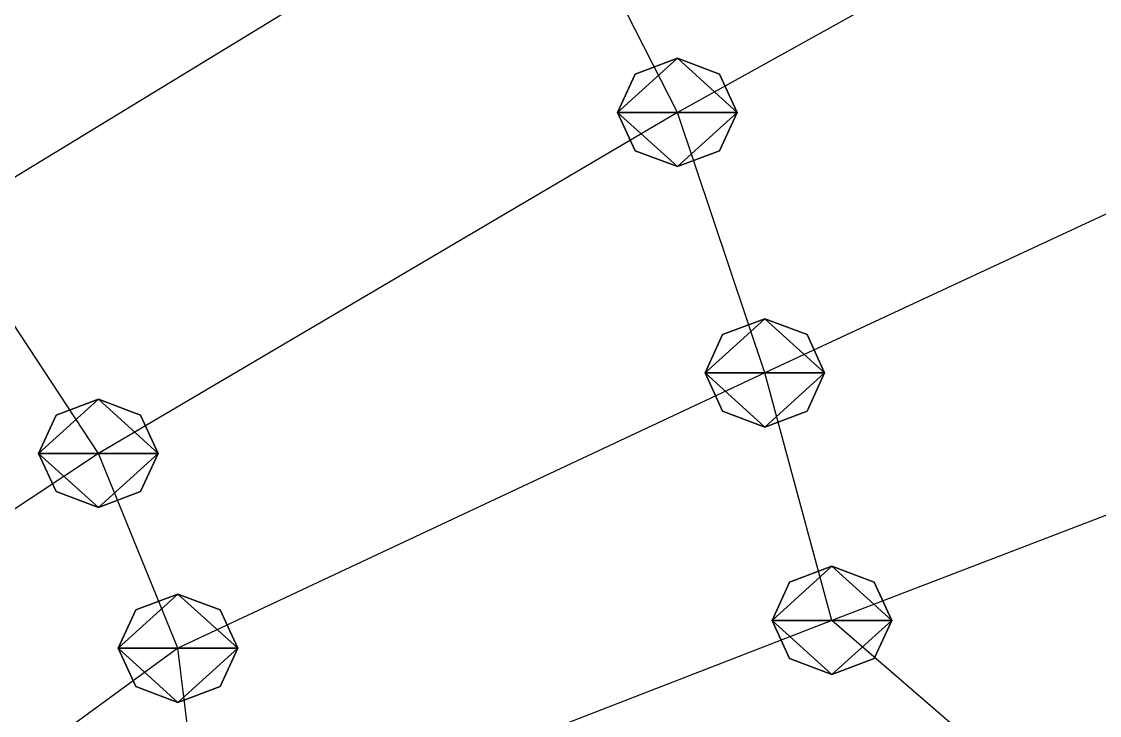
# Model space of a CAD drawing. Header units: metres. Extents: x -74 to 76, y -49 to 49.
# Drawn here: x -18.86 to -0.83, y -4.54 to 7.06 of the extents above; entities that cross this region are included whole.
import ezdxf

# ---------------------------------------------------------------- set-up
doc = ezdxf.new("R2010")
doc.units = ezdxf.units.M

msp = doc.modelspace()

# ---------------------------------------------------------------- linework, layer by layer
for p, q in [((1.4387894, 10.7172165, -194.40314), (-7.891941, 5.544506, -198.33626)), ((-10.090878, 9.875992, -197.92513), (-20.14716, 3.7470703, -203.19261)), ((-7.891941, 5.544506, -198.33626), (-10.090878, 9.875992, -197.92513)), ((-7.891941, 6.4502416, -198.7601), (-8.599048, 6.184958, -198.63596)), ((-7.891941, 6.4502416, -198.7601), (-8.599048, 6.184958, -198.63596)), ((-7.891941, 6.4502416, -198.7601), (-8.599048, 6.184958, -198.63596)), ((-7.891941, 6.4502416, -198.7601), (-8.599048, 6.184958, -198.63596)), ((-7.1848345, 6.184958, -198.63596), (-7.891941, 6.4502416, -198.7601)), ((-7.1848345, 6.184958, -198.63596), (-7.891941, 6.4502416, -198.7601)), ((-7.1848345, 6.184958, -198.63596), (-7.891941, 6.4502416, -198.7601)), ((-7.1848345, 6.184958, -198.63596), (-7.891941, 6.4502416, -198.7601)), ((-8.599048, 6.184958, -198.63596), (-8.891941, 5.544506, -198.33626)), ((-8.599048, 6.184958, -198.63596), (-8.891941, 5.544506, -198.33626)), ((-8.599048, 6.184958, -198.63596), (-8.891941, 5.544506, -198.33626)), ((-8.599048, 6.184958, -198.63596), (-8.891941, 5.544506, -198.33626)), ((-6.891941, 5.544506, -198.33626), (-7.1848345, 6.184958, -198.63596)), ((-6.891941, 5.544506, -198.33626), (-7.1848345, 6.184958, -198.63596)), ((-6.891941, 5.544506, -198.33626), (-7.1848345, 6.184958, -198.63596)), ((-6.891941, 5.544506, -198.33626), (-7.1848345, 6.184958, -198.63596)), ((3.5812988, 5.847973, -193.16441), (-6.42836, 1.1908073, -196.94708)), ((-7.891941, 5.544506, -198.33626), (-17.577444, -0.1554985, -204.3168)), ((-8.891941, 5.544506, -198.33626), (-8.599048, 4.904054, -198.03656)), ((-8.891941, 5.544506, -198.33626), (-8.599048, 4.904054, -198.03656)), ((-8.891941, 5.544506, -198.33626), (-8.599048, 4.904054, -198.03656)), ((-8.891941, 5.544506, -198.33626), (-8.599048, 4.904054, -198.03656)), ((-6.42836, 1.1908073, -196.94708), (-7.891941, 5.544506, -198.33626)), ((-7.1848345, 4.904054, -198.03656), (-6.891941, 5.544506, -198.33626)), ((-7.1848345, 4.904054, -198.03656), (-6.891941, 5.544506, -198.33626)), ((-7.1848345, 4.904054, -198.03656), (-6.891941, 5.544506, -198.33626)), ((-7.1848345, 4.904054, -198.03656), (-6.891941, 5.544506, -198.33626)), ((-8.599048, 4.904054, -198.03656), (-7.891941, 4.6387706, -197.91241)), ((-8.599048, 4.904054, -198.03656), (-7.891941, 4.6387706, -197.91241)), ((-8.599048, 4.904054, -198.03656), (-7.891941, 4.6387706, -197.91241)), ((-8.599048, 4.904054, -198.03656), (-7.891941, 4.6387706, -197.91241)), ((-7.891941, 4.6387706, -197.91241), (-7.1848345, 4.904054, -198.03656)), ((-7.891941, 4.6387706, -197.91241), (-7.1848345, 4.904054, -198.03656)), ((-7.891941, 4.6387706, -197.91241), (-7.1848345, 4.904054, -198.03656)), ((-7.891941, 4.6387706, -197.91241), (-7.1848345, 4.904054, -198.03656)), ((-17.577444, -0.1554985, -204.3168), (-20.14716, 3.7470703, -203.19261)), ((-6.42836, 2.0965428, -197.37093), (-7.1354666, 1.831259, -197.24678)), ((-6.42836, 2.0965428, -197.37093), (-7.1354666, 1.831259, -197.24678)), ((-6.42836, 2.0965428, -197.37093), (-7.1354666, 1.831259, -197.24678)), ((-6.42836, 2.0965428, -197.37093), (-7.1354666, 1.831259, -197.24678)), ((-5.7212534, 1.831259, -197.24678), (-6.42836, 2.0965428, -197.37093)), ((-5.7212534, 1.831259, -197.24678), (-6.42836, 2.0965428, -197.37093)), ((-5.7212534, 1.831259, -197.24678), (-6.42836, 2.0965428, -197.37093)), ((-5.7212534, 1.831259, -197.24678), (-6.42836, 2.0965428, -197.37093)), ((-7.1354666, 1.831259, -197.24678), (-7.42836, 1.1908073, -196.94708)), ((-7.1354666, 1.831259, -197.24678), (-7.42836, 1.1908073, -196.94708)), ((-7.1354666, 1.831259, -197.24678), (-7.42836, 1.1908073, -196.94708)), ((-7.1354666, 1.831259, -197.24678), (-7.42836, 1.1908073, -196.94708)), ((-5.42836, 1.1908073, -196.94708), (-5.7212534, 1.831259, -197.24678)), ((-5.42836, 1.1908073, -196.94708), (-5.7212534, 1.831259, -197.24678)), ((-5.42836, 1.1908073, -196.94708), (-5.7212534, 1.831259, -197.24678)), ((-5.42836, 1.1908073, -196.94708), (-5.7212534, 1.831259, -197.24678)), ((-6.42836, 1.1908073, -196.94708), (-16.246338, -3.4130707, -203.4925)), ((-7.42836, 1.1908073, -196.94708), (-7.1354666, 0.55035555, -196.64738)), ((-7.42836, 1.1908073, -196.94708), (-7.1354666, 0.55035555, -196.64738)), ((-7.42836, 1.1908073, -196.94708), (-7.1354666, 0.55035555, -196.64738)), ((-7.42836, 1.1908073, -196.94708), (-7.1354666, 0.55035555, -196.64738)), ((-5.3070526, -2.9477348, -197.80241), (-6.42836, 1.1908073, -196.94708)), ((-5.7212534, 0.5503556, -196.64738), (-5.42836, 1.1908073, -196.94708)), ((-5.7212534, 0.5503556, -196.64738), (-5.42836, 1.1908073, -196.94708)), ((-5.7212534, 0.5503556, -196.64738), (-5.42836, 1.1908073, -196.94708)), ((-5.7212534, 0.5503556, -196.64738), (-5.42836, 1.1908073, -196.94708)), ((5.45776, 1.1802063, -194.03741), (-5.3070526, -2.9477348, -197.80241)), ((-17.577444, 0.750237, -204.74065), (-18.284552, 0.48495322, -204.6165)), ((-17.577444, 0.750237, -204.74065), (-18.284552, 0.48495322, -204.6165)), ((-17.577444, 0.750237, -204.74065), (-18.284552, 0.48495322, -204.6165)), ((-17.577444, 0.750237, -204.74065), (-18.284552, 0.48495322, -204.6165)), ((-16.870337, 0.48495322, -204.6165), (-17.577444, 0.750237, -204.74065)), ((-16.870337, 0.48495322, -204.6165), (-17.577444, 0.750237, -204.74065)), ((-16.870337, 0.48495322, -204.6165), (-17.577444, 0.750237, -204.74065)), ((-16.870337, 0.48495322, -204.6165), (-17.577444, 0.750237, -204.74065)), ((-7.1354666, 0.55035555, -196.64738), (-6.42836, 0.2850718, -196.52324)), ((-7.1354666, 0.55035555, -196.64738), (-6.42836, 0.2850718, -196.52324)), ((-7.1354666, 0.55035555, -196.64738), (-6.42836, 0.2850718, -196.52324)), ((-7.1354666, 0.55035555, -196.64738), (-6.42836, 0.2850718, -196.52324)), ((-6.42836, 0.2850718, -196.52324), (-5.7212534, 0.5503556, -196.64738)), ((-6.42836, 0.2850718, -196.52324), (-5.7212534, 0.5503556, -196.64738)), ((-6.42836, 0.2850718, -196.52324), (-5.7212534, 0.5503556, -196.64738)), ((-6.42836, 0.2850718, -196.52324), (-5.7212534, 0.5503556, -196.64738)), ((-18.284552, 0.48495322, -204.6165), (-18.577444, -0.1554985, -204.3168)), ((-18.284552, 0.48495322, -204.6165), (-18.577444, -0.1554985, -204.3168)), ((-18.284552, 0.48495322, -204.6165), (-18.577444, -0.1554985, -204.3168)), ((-18.284552, 0.48495322, -204.6165), (-18.577444, -0.1554985, -204.3168)), ((-16.577444, -0.1554985, -204.3168), (-16.870337, 0.48495322, -204.6165)), ((-16.577444, -0.1554985, -204.3168), (-16.870337, 0.48495322, -204.6165)), ((-16.577444, -0.1554985, -204.3168), (-16.870337, 0.48495322, -204.6165)), ((-16.577444, -0.1554985, -204.3168), (-16.870337, 0.48495322, -204.6165)), ((-17.577444, -0.1554985, -204.3168), (-28.858912, -7.640682, -209.00302)), ((-18.577444, -0.1554985, -204.3168), (-18.284552, -0.7959503, -204.0171)), ((-18.577444, -0.1554985, -204.3168), (-18.284552, -0.7959503, -204.0171)), ((-18.577444, -0.1554985, -204.3168), (-18.284552, -0.7959503, -204.0171)), ((-18.577444, -0.1554985, -204.3168), (-18.284552, -0.7959503, -204.0171)), ((-16.246338, -3.4130707, -203.4925), (-17.577444, -0.1554985, -204.3168)), ((-16.870337, -0.79595023, -204.0171), (-16.577444, -0.1554985, -204.3168)), ((-16.870337, -0.79595023, -204.0171), (-16.577444, -0.1554985, -204.3168)), ((-16.870337, -0.79595023, -204.0171), (-16.577444, -0.1554985, -204.3168)), ((-16.870337, -0.79595023, -204.0171), (-16.577444, -0.1554985, -204.3168)), ((-18.284552, -0.7959503, -204.0171), (-17.577444, -1.061234, -203.89296)), ((-18.284552, -0.7959503, -204.0171), (-17.577444, -1.061234, -203.89296)), ((-18.284552, -0.7959503, -204.0171), (-17.577444, -1.061234, -203.89296)), ((-18.284552, -0.7959503, -204.0171), (-17.577444, -1.061234, -203.89296)), ((-17.577444, -1.061234, -203.89296), (-16.870337, -0.79595023, -204.0171)), ((-17.577444, -1.061234, -203.89296), (-16.870337, -0.79595023, -204.0171)), ((-17.577444, -1.061234, -203.89296), (-16.870337, -0.79595023, -204.0171)), ((-17.577444, -1.061234, -203.89296), (-16.870337, -0.79595023, -204.0171)), ((-5.3070526, -2.0419993, -198.22626), (-6.014159, -2.3072832, -198.10211)), ((-5.3070526, -2.0419993, -198.22626), (-6.014159, -2.3072832, -198.10211)), ((-5.3070526, -2.0419993, -198.22626), (-6.014159, -2.3072832, -198.10211)), ((-5.3070526, -2.0419993, -198.22626), (-6.014159, -2.3072832, -198.10211)), ((-4.599946, -2.3072832, -198.10211), (-5.3070526, -2.0419993, -198.22626)), ((-4.599946, -2.3072832, -198.10211), (-5.3070526, -2.0419993, -198.22626)), ((-4.599946, -2.3072832, -198.10211), (-5.3070526, -2.0419993, -198.22626)), ((-4.599946, -2.3072832, -198.10211), (-5.3070526, -2.0419993, -198.22626)), ((-6.014159, -2.3072832, -198.10211), (-6.3070526, -2.9477348, -197.80241)), ((-6.014159, -2.3072832, -198.10211), (-6.3070526, -2.9477348, -197.80241)), ((-6.014159, -2.3072832, -198.10211), (-6.3070526, -2.9477348, -197.80241)), ((-6.014159, -2.3072832, -198.10211), (-6.3070526, -2.9477348, -197.80241)), ((-4.3070526, -2.9477348, -197.80241), (-4.599946, -2.3072832, -198.10211)), ((-4.3070526, -2.9477348, -197.80241), (-4.599946, -2.3072832, -198.10211)), ((-4.3070526, -2.9477348, -197.80241), (-4.599946, -2.3072832, -198.10211)), ((-4.3070526, -2.9477348, -197.80241), (-4.599946, -2.3072832, -198.10211)), ((-16.246338, -2.5073352, -203.91634), (-16.953445, -2.772619, -203.79219)), ((-16.246338, -2.5073352, -203.91634), (-16.953445, -2.772619, -203.79219)), ((-16.246338, -2.5073352, -203.91634), (-16.953445, -2.772619, -203.79219)), ((-16.246338, -2.5073352, -203.91634), (-16.953445, -2.772619, -203.79219)), ((-15.539231, -2.772619, -203.79219), (-16.246338, -2.5073352, -203.91634)), ((-15.539231, -2.772619, -203.79219), (-16.246338, -2.5073352, -203.91634)), ((-15.539231, -2.772619, -203.79219), (-16.246338, -2.5073352, -203.91634)), ((-15.539231, -2.772619, -203.79219), (-16.246338, -2.5073352, -203.91634)), ((-16.953445, -2.772619, -203.79219), (-17.246338, -3.4130707, -203.4925)), ((-16.953445, -2.772619, -203.79219), (-17.246338, -3.4130707, -203.4925)), ((-16.953445, -2.772619, -203.79219), (-17.246338, -3.4130707, -203.4925)), ((-16.953445, -2.772619, -203.79219), (-17.246338, -3.4130707, -203.4925)), ((-15.246338, -3.4130707, -203.4925), (-15.539231, -2.772619, -203.79219)), ((-15.246338, -3.4130707, -203.4925), (-15.539231, -2.772619, -203.79219)), ((-15.246338, -3.4130707, -203.4925), (-15.539231, -2.772619, -203.79219)), ((-15.246338, -3.4130707, -203.4925), (-15.539231, -2.772619, -203.79219)), ((-5.3070526, -2.9477348, -197.80241), (-15.803612, -7.0167923, -204.0559)), ((-6.3070526, -2.9477348, -197.80241), (-6.014159, -3.5881867, -197.50272)), ((-6.3070526, -2.9477348, -197.80241), (-6.014159, -3.5881867, -197.50272)), ((-6.3070526, -2.9477348, -197.80241), (-6.014159, -3.5881867, -197.50272)), ((-6.3070526, -2.9477348, -197.80241), (-6.014159, -3.5881867, -197.50272)), ((-2.1683998, -5.662258, -200.11736), (-5.3070526, -2.9477348, -197.80241)), ((-4.599946, -3.5881865, -197.50272), (-4.3070526, -2.9477348, -197.80241)), ((-4.599946, -3.5881865, -197.50272), (-4.3070526, -2.9477348, -197.80241)), ((-4.599946, -3.5881865, -197.50272), (-4.3070526, -2.9477348, -197.80241)), ((-4.599946, -3.5881865, -197.50272), (-4.3070526, -2.9477348, -197.80241)), ((-16.246338, -3.4130707, -203.4925), (-26.844032, -11.130295, -209.82329)), ((-17.246338, -3.4130707, -203.4925), (-16.953445, -4.0535226, -203.1928)), ((-17.246338, -3.4130707, -203.4925), (-16.953445, -4.0535226, -203.1928)), ((-17.246338, -3.4130707, -203.4925), (-16.953445, -4.0535226, -203.1928)), ((-17.246338, -3.4130707, -203.4925), (-16.953445, -4.0535226, -203.1928)), ((-15.803612, -7.0167923, -204.0559), (-16.246338, -3.4130707, -203.4925)), ((-15.539231, -4.0535226, -203.1928), (-15.246338, -3.4130707, -203.4925)), ((-15.539231, -4.0535226, -203.1928), (-15.246338, -3.4130707, -203.4925)), ((-15.539231, -4.0535226, -203.1928), (-15.246338, -3.4130707, -203.4925)), ((-15.539231, -4.0535226, -203.1928), (-15.246338, -3.4130707, -203.4925)), ((-6.014159, -3.5881867, -197.50272), (-5.3070526, -3.8534703, -197.37857)), ((-6.014159, -3.5881867, -197.50272), (-5.3070526, -3.8534703, -197.37857)), ((-6.014159, -3.5881867, -197.50272), (-5.3070526, -3.8534703, -197.37857)), ((-6.014159, -3.5881867, -197.50272), (-5.3070526, -3.8534703, -197.37857)), ((-5.3070526, -3.8534703, -197.37857), (-4.599946, -3.5881865, -197.50272)), ((-5.3070526, -3.8534703, -197.37857), (-4.599946, -3.5881865, -197.50272)), ((-5.3070526, -3.8534703, -197.37857), (-4.599946, -3.5881865, -197.50272)), ((-5.3070526, -3.8534703, -197.37857), (-4.599946, -3.5881865, -197.50272)), ((-16.953445, -4.0535226, -203.1928), (-16.246338, -4.318806, -203.06865)), ((-16.953445, -4.0535226, -203.1928), (-16.246338, -4.318806, -203.06865)), ((-16.953445, -4.0535226, -203.1928), (-16.246338, -4.318806, -203.06865)), ((-16.953445, -4.0535226, -203.1928), (-16.246338, -4.318806, -203.06865)), ((-16.246338, -4.318806, -203.06865), (-15.539231, -4.0535226, -203.1928)), ((-16.246338, -4.318806, -203.06865), (-15.539231, -4.0535226, -203.1928)), ((-16.246338, -4.318806, -203.06865), (-15.539231, -4.0535226, -203.1928)), ((-16.246338, -4.318806, -203.06865), (-15.539231, -4.0535226, -203.1928))]:
    msp.add_line(p, q)
for points in [[(-8.891941, 5.544506, -198.33626), (-8.599048, 6.184958, -198.63596), (-7.891941, 6.4502416, -198.7601), (-7.891841, 6.4503417, -198.76)], [(-8.891941, 5.544506, -198.33626), (-8.599048, 6.184958, -198.63596), (-7.891941, 6.4502416, -198.7601), (-7.891841, 6.4503417, -198.76)], [(-8.891941, 5.544506, -198.33626), (-8.599048, 6.184958, -198.63596), (-7.891941, 6.4502416, -198.7601), (-7.891841, 6.4503417, -198.76)], [(-8.891941, 5.544506, -198.33626), (-8.599048, 6.184958, -198.63596), (-7.891941, 6.4502416, -198.7601), (-7.891841, 6.4503417, -198.76)], [(-8.891941, 5.544506, -198.33626), (-7.891941, 6.4502416, -198.7601), (-6.891941, 5.544506, -198.33626), (-6.891841, 5.544606, -198.33615)], [(-8.891941, 5.544506, -198.33626), (-7.891941, 6.4502416, -198.7601), (-6.891941, 5.544506, -198.33626), (-6.891841, 5.544606, -198.33615)], [(-8.891941, 5.544506, -198.33626), (-7.891941, 6.4502416, -198.7601), (-6.891941, 5.544506, -198.33626), (-6.891841, 5.544606, -198.33615)], [(-8.891941, 5.544506, -198.33626), (-7.891941, 6.4502416, -198.7601), (-6.891941, 5.544506, -198.33626), (-6.891841, 5.544606, -198.33615)], [(-7.891941, 6.4502416, -198.7601), (-7.1848345, 6.184958, -198.63596), (-6.891941, 5.544506, -198.33626), (-6.891841, 5.544606, -198.33615)], [(-7.891941, 6.4502416, -198.7601), (-7.1848345, 6.184958, -198.63596), (-6.891941, 5.544506, -198.33626), (-6.891841, 5.544606, -198.33615)], [(-7.891941, 6.4502416, -198.7601), (-7.1848345, 6.184958, -198.63596), (-6.891941, 5.544506, -198.33626), (-6.891841, 5.544606, -198.33615)], [(-7.891941, 6.4502416, -198.7601), (-7.1848345, 6.184958, -198.63596), (-6.891941, 5.544506, -198.33626), (-6.891841, 5.544606, -198.33615)], [(-7.891941, 4.6387706, -197.91241), (-8.599048, 4.904054, -198.03656), (-8.891941, 5.544506, -198.33626), (-8.891841, 5.544606, -198.33615)], [(-6.891941, 5.544506, -198.33626), (-7.891941, 4.6387706, -197.91241), (-8.891941, 5.544506, -198.33626), (-8.891841, 5.544606, -198.33615)], [(-7.891941, 4.6387706, -197.91241), (-8.599048, 4.904054, -198.03656), (-8.891941, 5.544506, -198.33626), (-8.891841, 5.544606, -198.33615)], [(-6.891941, 5.544506, -198.33626), (-7.891941, 4.6387706, -197.91241), (-8.891941, 5.544506, -198.33626), (-8.891841, 5.544606, -198.33615)], [(-7.891941, 4.6387706, -197.91241), (-8.599048, 4.904054, -198.03656), (-8.891941, 5.544506, -198.33626), (-8.891841, 5.544606, -198.33615)], [(-6.891941, 5.544506, -198.33626), (-7.891941, 4.6387706, -197.91241), (-8.891941, 5.544506, -198.33626), (-8.891841, 5.544606, -198.33615)], [(-7.891941, 4.6387706, -197.91241), (-8.599048, 4.904054, -198.03656), (-8.891941, 5.544506, -198.33626), (-8.891841, 5.544606, -198.33615)], [(-6.891941, 5.544506, -198.33626), (-7.891941, 4.6387706, -197.91241), (-8.891941, 5.544506, -198.33626), (-8.891841, 5.544606, -198.33615)], [(-6.891941, 5.544506, -198.33626), (-7.1848345, 4.904054, -198.03656), (-7.891941, 4.6387706, -197.91241), (-7.891841, 4.6388707, -197.91231)], [(-6.891941, 5.544506, -198.33626), (-7.1848345, 4.904054, -198.03656), (-7.891941, 4.6387706, -197.91241), (-7.891841, 4.6388707, -197.91231)], [(-6.891941, 5.544506, -198.33626), (-7.1848345, 4.904054, -198.03656), (-7.891941, 4.6387706, -197.91241), (-7.891841, 4.6388707, -197.91231)], [(-6.891941, 5.544506, -198.33626), (-7.1848345, 4.904054, -198.03656), (-7.891941, 4.6387706, -197.91241), (-7.891841, 4.6388707, -197.91231)], [(-7.42836, 1.1908073, -196.94708), (-7.1354666, 1.831259, -197.24678), (-6.42836, 2.0965428, -197.37093), (-6.42826, 2.0966427, -197.37082)], [(-7.42836, 1.1908073, -196.94708), (-7.1354666, 1.831259, -197.24678), (-6.42836, 2.0965428, -197.37093), (-6.42826, 2.0966427, -197.37082)], [(-7.42836, 1.1908073, -196.94708), (-7.1354666, 1.831259, -197.24678), (-6.42836, 2.0965428, -197.37093), (-6.42826, 2.0966427, -197.37082)], [(-7.42836, 1.1908073, -196.94708), (-7.1354666, 1.831259, -197.24678), (-6.42836, 2.0965428, -197.37093), (-6.42826, 2.0966427, -197.37082)], [(-7.42836, 1.1908073, -196.94708), (-6.42836, 2.0965428, -197.37093), (-5.42836, 1.1908073, -196.94708), (-5.42826, 1.1909074, -196.94698)], [(-7.42836, 1.1908073, -196.94708), (-6.42836, 2.0965428, -197.37093), (-5.42836, 1.1908073, -196.94708), (-5.42826, 1.1909074, -196.94698)], [(-7.42836, 1.1908073, -196.94708), (-6.42836, 2.0965428, -197.37093), (-5.42836, 1.1908073, -196.94708), (-5.42826, 1.1909074, -196.94698)], [(-7.42836, 1.1908073, -196.94708), (-6.42836, 2.0965428, -197.37093), (-5.42836, 1.1908073, -196.94708), (-5.42826, 1.1909074, -196.94698)], [(-6.42836, 2.0965428, -197.37093), (-5.7212534, 1.831259, -197.24678), (-5.42836, 1.1908073, -196.94708), (-5.42826, 1.1909074, -196.94698)], [(-6.42836, 2.0965428, -197.37093), (-5.7212534, 1.831259, -197.24678), (-5.42836, 1.1908073, -196.94708), (-5.42826, 1.1909074, -196.94698)], [(-6.42836, 2.0965428, -197.37093), (-5.7212534, 1.831259, -197.24678), (-5.42836, 1.1908073, -196.94708), (-5.42826, 1.1909074, -196.94698)], [(-6.42836, 2.0965428, -197.37093), (-5.7212534, 1.831259, -197.24678), (-5.42836, 1.1908073, -196.94708), (-5.42826, 1.1909074, -196.94698)], [(-6.42836, 0.2850718, -196.52324), (-7.1354666, 0.55035555, -196.64738), (-7.42836, 1.1908073, -196.94708), (-7.42826, 1.1909074, -196.94698)], [(-5.42836, 1.1908073, -196.94708), (-6.42836, 0.2850718, -196.52324), (-7.42836, 1.1908073, -196.94708), (-7.42826, 1.1909074, -196.94698)], [(-6.42836, 0.2850718, -196.52324), (-7.1354666, 0.55035555, -196.64738), (-7.42836, 1.1908073, -196.94708), (-7.42826, 1.1909074, -196.94698)], [(-5.42836, 1.1908073, -196.94708), (-6.42836, 0.2850718, -196.52324), (-7.42836, 1.1908073, -196.94708), (-7.42826, 1.1909074, -196.94698)], [(-6.42836, 0.2850718, -196.52324), (-7.1354666, 0.55035555, -196.64738), (-7.42836, 1.1908073, -196.94708), (-7.42826, 1.1909074, -196.94698)], [(-5.42836, 1.1908073, -196.94708), (-6.42836, 0.2850718, -196.52324), (-7.42836, 1.1908073, -196.94708), (-7.42826, 1.1909074, -196.94698)], [(-6.42836, 0.2850718, -196.52324), (-7.1354666, 0.55035555, -196.64738), (-7.42836, 1.1908073, -196.94708), (-7.42826, 1.1909074, -196.94698)], [(-5.42836, 1.1908073, -196.94708), (-6.42836, 0.2850718, -196.52324), (-7.42836, 1.1908073, -196.94708), (-7.42826, 1.1909074, -196.94698)], [(-5.42836, 1.1908073, -196.94708), (-5.7212534, 0.5503556, -196.64738), (-6.42836, 0.2850718, -196.52324), (-6.42826, 0.28517178, -196.52313)], [(-5.42836, 1.1908073, -196.94708), (-5.7212534, 0.5503556, -196.64738), (-6.42836, 0.2850718, -196.52324), (-6.42826, 0.28517178, -196.52313)], [(-5.42836, 1.1908073, -196.94708), (-5.7212534, 0.5503556, -196.64738), (-6.42836, 0.2850718, -196.52324), (-6.42826, 0.28517178, -196.52313)], [(-5.42836, 1.1908073, -196.94708), (-5.7212534, 0.5503556, -196.64738), (-6.42836, 0.2850718, -196.52324), (-6.42826, 0.28517178, -196.52313)], [(-18.577444, -0.1554985, -204.3168), (-18.284552, 0.48495322, -204.6165), (-17.577444, 0.750237, -204.74065), (-17.577345, 0.750337, -204.74054)], [(-18.577444, -0.1554985, -204.3168), (-18.284552, 0.48495322, -204.6165), (-17.577444, 0.750237, -204.74065), (-17.577345, 0.750337, -204.74054)], [(-18.577444, -0.1554985, -204.3168), (-18.284552, 0.48495322, -204.6165), (-17.577444, 0.750237, -204.74065), (-17.577345, 0.750337, -204.74054)], [(-18.577444, -0.1554985, -204.3168), (-18.284552, 0.48495322, -204.6165), (-17.577444, 0.750237, -204.74065), (-17.577345, 0.750337, -204.74054)], [(-18.577444, -0.1554985, -204.3168), (-17.577444, 0.750237, -204.74065), (-16.577444, -0.1554985, -204.3168), (-16.577345, -0.1553985, -204.3167)], [(-18.577444, -0.1554985, -204.3168), (-17.577444, 0.750237, -204.74065), (-16.577444, -0.1554985, -204.3168), (-16.577345, -0.1553985, -204.3167)], [(-18.577444, -0.1554985, -204.3168), (-17.577444, 0.750237, -204.74065), (-16.577444, -0.1554985, -204.3168), (-16.577345, -0.1553985, -204.3167)], [(-18.577444, -0.1554985, -204.3168), (-17.577444, 0.750237, -204.74065), (-16.577444, -0.1554985, -204.3168), (-16.577345, -0.1553985, -204.3167)], [(-17.577444, 0.750237, -204.74065), (-16.870337, 0.48495322, -204.6165), (-16.577444, -0.1554985, -204.3168), (-16.577345, -0.1553985, -204.3167)], [(-17.577444, 0.750237, -204.74065), (-16.870337, 0.48495322, -204.6165), (-16.577444, -0.1554985, -204.3168), (-16.577345, -0.1553985, -204.3167)], [(-17.577444, 0.750237, -204.74065), (-16.870337, 0.48495322, -204.6165), (-16.577444, -0.1554985, -204.3168), (-16.577345, -0.1553985, -204.3167)], [(-17.577444, 0.750237, -204.74065), (-16.870337, 0.48495322, -204.6165), (-16.577444, -0.1554985, -204.3168), (-16.577345, -0.1553985, -204.3167)], [(-17.577444, -1.061234, -203.89296), (-18.284552, -0.7959503, -204.0171), (-18.577444, -0.1554985, -204.3168), (-18.577345, -0.1553985, -204.3167)], [(-16.577444, -0.1554985, -204.3168), (-17.577444, -1.061234, -203.89296), (-18.577444, -0.1554985, -204.3168), (-18.577345, -0.1553985, -204.3167)], [(-17.577444, -1.061234, -203.89296), (-18.284552, -0.7959503, -204.0171), (-18.577444, -0.1554985, -204.3168), (-18.577345, -0.1553985, -204.3167)], [(-16.577444, -0.1554985, -204.3168), (-17.577444, -1.061234, -203.89296), (-18.577444, -0.1554985, -204.3168), (-18.577345, -0.1553985, -204.3167)], [(-17.577444, -1.061234, -203.89296), (-18.284552, -0.7959503, -204.0171), (-18.577444, -0.1554985, -204.3168), (-18.577345, -0.1553985, -204.3167)], [(-16.577444, -0.1554985, -204.3168), (-17.577444, -1.061234, -203.89296), (-18.577444, -0.1554985, -204.3168), (-18.577345, -0.1553985, -204.3167)], [(-17.577444, -1.061234, -203.89296), (-18.284552, -0.7959503, -204.0171), (-18.577444, -0.1554985, -204.3168), (-18.577345, -0.1553985, -204.3167)], [(-16.577444, -0.1554985, -204.3168), (-17.577444, -1.061234, -203.89296), (-18.577444, -0.1554985, -204.3168), (-18.577345, -0.1553985, -204.3167)], [(-16.577444, -0.1554985, -204.3168), (-16.870337, -0.79595023, -204.0171), (-17.577444, -1.061234, -203.89296), (-17.577345, -1.061134, -203.89285)], [(-16.577444, -0.1554985, -204.3168), (-16.870337, -0.79595023, -204.0171), (-17.577444, -1.061234, -203.89296), (-17.577345, -1.061134, -203.89285)], [(-16.577444, -0.1554985, -204.3168), (-16.870337, -0.79595023, -204.0171), (-17.577444, -1.061234, -203.89296), (-17.577345, -1.061134, -203.89285)], [(-16.577444, -0.1554985, -204.3168), (-16.870337, -0.79595023, -204.0171), (-17.577444, -1.061234, -203.89296), (-17.577345, -1.061134, -203.89285)], [(-6.3070526, -2.9477348, -197.80241), (-6.014159, -2.3072832, -198.10211), (-5.3070526, -2.0419993, -198.22626), (-5.3069525, -2.0418994, -198.22615)], [(-6.3070526, -2.9477348, -197.80241), (-6.014159, -2.3072832, -198.10211), (-5.3070526, -2.0419993, -198.22626), (-5.3069525, -2.0418994, -198.22615)], [(-6.3070526, -2.9477348, -197.80241), (-6.014159, -2.3072832, -198.10211), (-5.3070526, -2.0419993, -198.22626), (-5.3069525, -2.0418994, -198.22615)], [(-6.3070526, -2.9477348, -197.80241), (-6.014159, -2.3072832, -198.10211), (-5.3070526, -2.0419993, -198.22626), (-5.3069525, -2.0418994, -198.22615)], [(-6.3070526, -2.9477348, -197.80241), (-5.3070526, -2.0419993, -198.22626), (-4.3070526, -2.9477348, -197.80241), (-4.3069525, -2.947635, -197.8023)], [(-6.3070526, -2.9477348, -197.80241), (-5.3070526, -2.0419993, -198.22626), (-4.3070526, -2.9477348, -197.80241), (-4.3069525, -2.947635, -197.8023)], [(-6.3070526, -2.9477348, -197.80241), (-5.3070526, -2.0419993, -198.22626), (-4.3070526, -2.9477348, -197.80241), (-4.3069525, -2.947635, -197.8023)], [(-6.3070526, -2.9477348, -197.80241), (-5.3070526, -2.0419993, -198.22626), (-4.3070526, -2.9477348, -197.80241), (-4.3069525, -2.947635, -197.8023)], [(-5.3070526, -2.0419993, -198.22626), (-4.599946, -2.3072832, -198.10211), (-4.3070526, -2.9477348, -197.80241), (-4.3069525, -2.947635, -197.8023)], [(-5.3070526, -2.0419993, -198.22626), (-4.599946, -2.3072832, -198.10211), (-4.3070526, -2.9477348, -197.80241), (-4.3069525, -2.947635, -197.8023)], [(-5.3070526, -2.0419993, -198.22626), (-4.599946, -2.3072832, -198.10211), (-4.3070526, -2.9477348, -197.80241), (-4.3069525, -2.947635, -197.8023)], [(-5.3070526, -2.0419993, -198.22626), (-4.599946, -2.3072832, -198.10211), (-4.3070526, -2.9477348, -197.80241), (-4.3069525, -2.947635, -197.8023)], [(-17.246338, -3.4130707, -203.4925), (-16.953445, -2.772619, -203.79219), (-16.246338, -2.5073352, -203.91634), (-16.246239, -2.5072353, -203.91623)], [(-17.246338, -3.4130707, -203.4925), (-16.953445, -2.772619, -203.79219), (-16.246338, -2.5073352, -203.91634), (-16.246239, -2.5072353, -203.91623)], [(-17.246338, -3.4130707, -203.4925), (-16.953445, -2.772619, -203.79219), (-16.246338, -2.5073352, -203.91634), (-16.246239, -2.5072353, -203.91623)], [(-17.246338, -3.4130707, -203.4925), (-16.953445, -2.772619, -203.79219), (-16.246338, -2.5073352, -203.91634), (-16.246239, -2.5072353, -203.91623)], [(-17.246338, -3.4130707, -203.4925), (-16.246338, -2.5073352, -203.91634), (-15.246338, -3.4130707, -203.4925), (-15.246238, -3.4129708, -203.49239)], [(-17.246338, -3.4130707, -203.4925), (-16.246338, -2.5073352, -203.91634), (-15.246338, -3.4130707, -203.4925), (-15.246238, -3.4129708, -203.49239)], [(-17.246338, -3.4130707, -203.4925), (-16.246338, -2.5073352, -203.91634), (-15.246338, -3.4130707, -203.4925), (-15.246238, -3.4129708, -203.49239)], [(-17.246338, -3.4130707, -203.4925), (-16.246338, -2.5073352, -203.91634), (-15.246338, -3.4130707, -203.4925), (-15.246238, -3.4129708, -203.49239)], [(-16.246338, -2.5073352, -203.91634), (-15.539231, -2.772619, -203.79219), (-15.246338, -3.4130707, -203.4925), (-15.246238, -3.4129708, -203.49239)], [(-16.246338, -2.5073352, -203.91634), (-15.539231, -2.772619, -203.79219), (-15.246338, -3.4130707, -203.4925), (-15.246238, -3.4129708, -203.49239)], [(-16.246338, -2.5073352, -203.91634), (-15.539231, -2.772619, -203.79219), (-15.246338, -3.4130707, -203.4925), (-15.246238, -3.4129708, -203.49239)], [(-16.246338, -2.5073352, -203.91634), (-15.539231, -2.772619, -203.79219), (-15.246338, -3.4130707, -203.4925), (-15.246238, -3.4129708, -203.49239)], [(-5.3070526, -3.8534703, -197.37857), (-6.014159, -3.5881867, -197.50272), (-6.3070526, -2.9477348, -197.80241), (-6.3069525, -2.947635, -197.8023)], [(-4.3070526, -2.9477348, -197.80241), (-5.3070526, -3.8534703, -197.37857), (-6.3070526, -2.9477348, -197.80241), (-6.3069525, -2.947635, -197.8023)], [(-5.3070526, -3.8534703, -197.37857), (-6.014159, -3.5881867, -197.50272), (-6.3070526, -2.9477348, -197.80241), (-6.3069525, -2.947635, -197.8023)], [(-4.3070526, -2.9477348, -197.80241), (-5.3070526, -3.8534703, -197.37857), (-6.3070526, -2.9477348, -197.80241), (-6.3069525, -2.947635, -197.8023)], [(-5.3070526, -3.8534703, -197.37857), (-6.014159, -3.5881867, -197.50272), (-6.3070526, -2.9477348, -197.80241), (-6.3069525, -2.947635, -197.8023)], [(-4.3070526, -2.9477348, -197.80241), (-5.3070526, -3.8534703, -197.37857), (-6.3070526, -2.9477348, -197.80241), (-6.3069525, -2.947635, -197.8023)], [(-5.3070526, -3.8534703, -197.37857), (-6.014159, -3.5881867, -197.50272), (-6.3070526, -2.9477348, -197.80241), (-6.3069525, -2.947635, -197.8023)], [(-4.3070526, -2.9477348, -197.80241), (-5.3070526, -3.8534703, -197.37857), (-6.3070526, -2.9477348, -197.80241), (-6.3069525, -2.947635, -197.8023)], [(-4.3070526, -2.9477348, -197.80241), (-4.599946, -3.5881865, -197.50272), (-5.3070526, -3.8534703, -197.37857), (-5.3069525, -3.8533704, -197.37846)], [(-4.3070526, -2.9477348, -197.80241), (-4.599946, -3.5881865, -197.50272), (-5.3070526, -3.8534703, -197.37857), (-5.3069525, -3.8533704, -197.37846)], [(-4.3070526, -2.9477348, -197.80241), (-4.599946, -3.5881865, -197.50272), (-5.3070526, -3.8534703, -197.37857), (-5.3069525, -3.8533704, -197.37846)], [(-4.3070526, -2.9477348, -197.80241), (-4.599946, -3.5881865, -197.50272), (-5.3070526, -3.8534703, -197.37857), (-5.3069525, -3.8533704, -197.37846)], [(-16.246338, -4.318806, -203.06865), (-16.953445, -4.0535226, -203.1928), (-17.246338, -3.4130707, -203.4925), (-17.246239, -3.4129708, -203.49239)], [(-15.246338, -3.4130707, -203.4925), (-16.246338, -4.318806, -203.06865), (-17.246338, -3.4130707, -203.4925), (-17.246239, -3.4129708, -203.49239)], [(-16.246338, -4.318806, -203.06865), (-16.953445, -4.0535226, -203.1928), (-17.246338, -3.4130707, -203.4925), (-17.246239, -3.4129708, -203.49239)], [(-15.246338, -3.4130707, -203.4925), (-16.246338, -4.318806, -203.06865), (-17.246338, -3.4130707, -203.4925), (-17.246239, -3.4129708, -203.49239)], [(-16.246338, -4.318806, -203.06865), (-16.953445, -4.0535226, -203.1928), (-17.246338, -3.4130707, -203.4925), (-17.246239, -3.4129708, -203.49239)], [(-15.246338, -3.4130707, -203.4925), (-16.246338, -4.318806, -203.06865), (-17.246338, -3.4130707, -203.4925), (-17.246239, -3.4129708, -203.49239)], [(-16.246338, -4.318806, -203.06865), (-16.953445, -4.0535226, -203.1928), (-17.246338, -3.4130707, -203.4925), (-17.246239, -3.4129708, -203.49239)], [(-15.246338, -3.4130707, -203.4925), (-16.246338, -4.318806, -203.06865), (-17.246338, -3.4130707, -203.4925), (-17.246239, -3.4129708, -203.49239)], [(-15.246338, -3.4130707, -203.4925), (-15.539231, -4.0535226, -203.1928), (-16.246338, -4.318806, -203.06865), (-16.246239, -4.318706, -203.06854)], [(-15.246338, -3.4130707, -203.4925), (-15.539231, -4.0535226, -203.1928), (-16.246338, -4.318806, -203.06865), (-16.246239, -4.318706, -203.06854)], [(-15.246338, -3.4130707, -203.4925), (-15.539231, -4.0535226, -203.1928), (-16.246338, -4.318806, -203.06865), (-16.246239, -4.318706, -203.06854)], [(-15.246338, -3.4130707, -203.4925), (-15.539231, -4.0535226, -203.1928), (-16.246338, -4.318806, -203.06865), (-16.246239, -4.318706, -203.06854)]]:
    msp.add_3dface(points)

doc.saveas('drawing.dxf')
